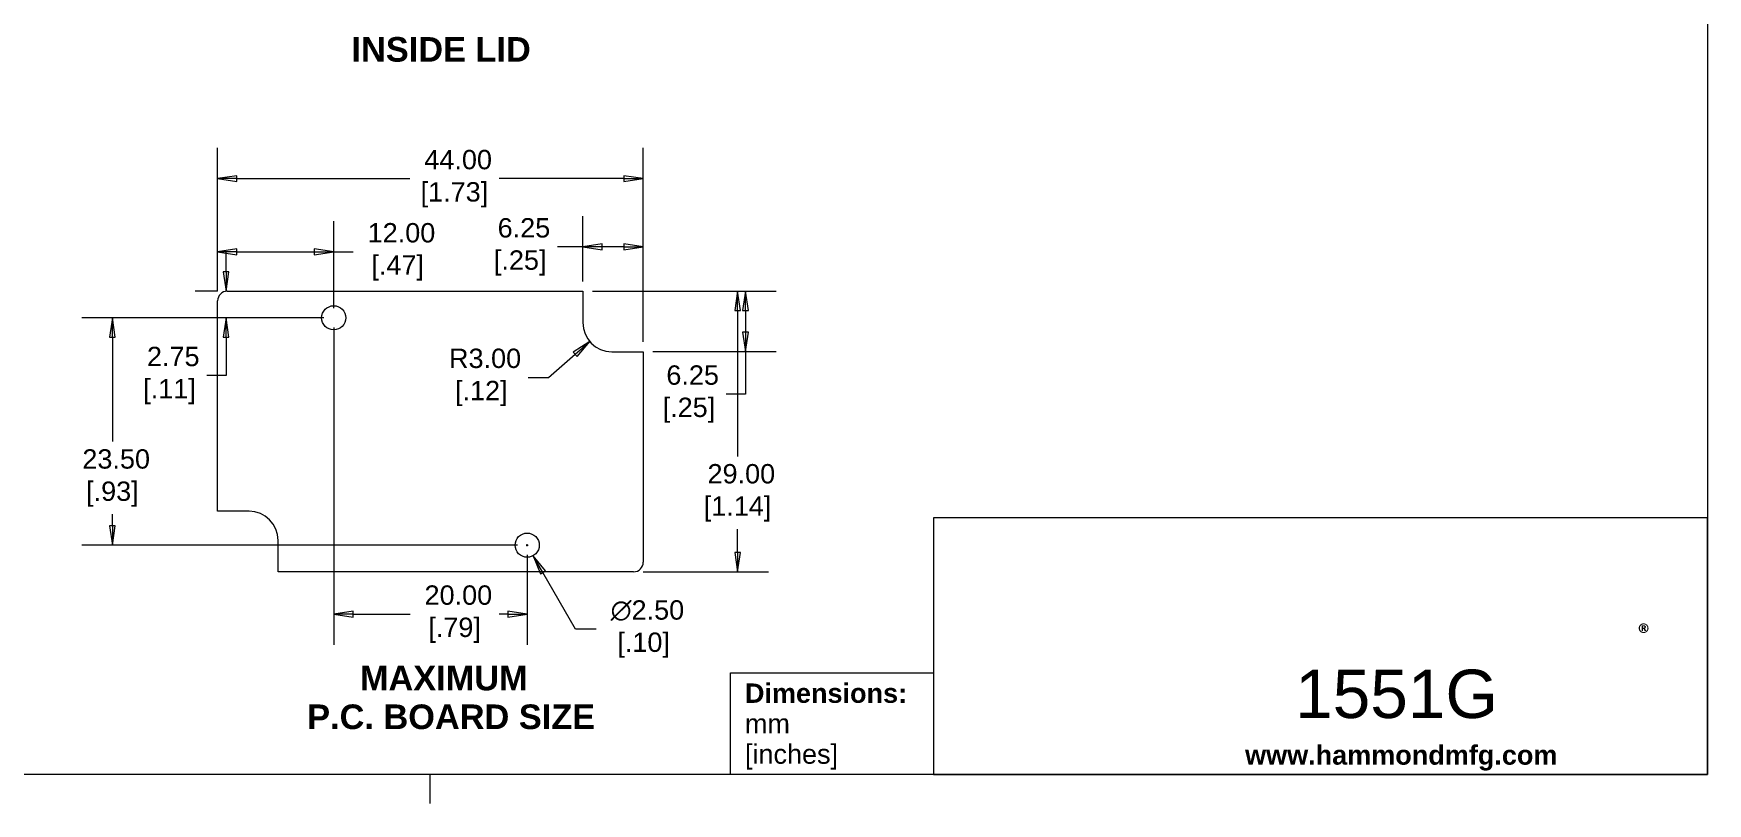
# Model space of a CAD drawing. Header units: millimetres. Extents: x 5 to 275, y 5 to 211.
# Drawn here: x 98.7 to 271.8, y 4.6 to 84.2 of the extents above; entities that cross this region are included whole.
import ezdxf

# ---------------------------------------------------------------- set-up
doc = ezdxf.new("R2010")
doc.units = ezdxf.units.MM
for name, color, linetype, lineweight in [('Dimension (ANSI)', 7, 'Continuous', 9), ('Sketch Geometry (ANSI)', 7, 'Continuous', 9), ('Symbol (ANSI)', 7, 'Continuous', 9), ('Visible (ANSI)', 7, 'Continuous', 9)]:
    doc.layers.add(name, color=color, linetype=linetype, lineweight=lineweight)
doc.styles.add('Label Text (ANSI)', font='arialbd.ttf')
doc.styles.add('Note Text (ANSI)', font='arial.ttf')
doc.styles.add('Text Style20', font='arial.ttf')
doc.dimstyles.new('Default - mm (ANSI)', dxfattribs={"dimtxt": 2, "dimasz": 2, "dimexe": 3.175, "dimexo": 1, "dimgap": 0.8, "dimtad": 0, "dimtih": 1, "dimtoh": 1, "dimrnd": 1e-08, "dimzin": 4, "dimdsep": 46, "dimtxsty": 'Note Text (ANSI)', "dimblk": 'Filled-1', "dimcen": 0.09, "dimdle": 10, "dimclrd": 256, "dimclre": 256, "dimclrt": 256, "dimadec": 1, "dimazin": 0, "dimtfac": 1.524, "dimtofl": 0, "dimtmove": 0, "dimatfit": 3, "dimfxl": 0, "dimtolj": 1, "dimtzin": 0, "dimlwd": -1, "dimlwe": -1, "dimarcsym": 0})

# ---------------------------------------------------------------- blocks, each defined once
blk = doc.blocks.new('Title Blocks HAMMOND')
at = {"layer": 'Sketch Geometry (ANSI)'}
for p, q in [((274.4, 31.5), (194.4, 31.5)), ((194.4, 31.5), (194.4, 5)), ((274.4, 5), (274.4, 31.5)), ((173.4, 5), (173.4, 15.5)), ((173.4, 15.5), (194.4, 15.5)), ((194.4, 15.5), (194.4, 5)), ((194.4, 5), (173.4, 5)), ((194.4, 5), (274.4, 5))]:
    blk.add_line(p, q, dxfattribs=at)
at = {"layer": 'Symbol (ANSI)', "insert": (267.22, 20.45), "char_height": 2, "attachment_point": 1, "style": 'Note Text (ANSI)'}
blk.add_mtext('\\fCalibri|b1|i0;\\H2.0000;®\\fCalibri|b1|i0;\\H21.7410;\\P', dxfattribs=at)
at = {"layer": 'Symbol (ANSI)', "insert": (174.9, 9.94), "char_height": 2, "width": 30.7233, "attachment_point": 4, "line_spacing_factor": 0.944221, "style": 'Note Text (ANSI)'}
blk.add_mtext('\\fArial|b1|i0;\\H2.0000;Dimensions:\\fArial|b0|i0;\\H2.0000;\\Pmm\\P[inches]', dxfattribs=at)
at = {"layer": 'Symbol (ANSI)', "insert": (226.6, 6.69), "char_height": 2, "width": 32.2927, "attachment_point": 4, "style": 'Note Text (ANSI)'}
blk.add_mtext('\\fArial|b1|i0;\\H2.0000;www.hammondmfg.com', dxfattribs=at)
at = {"layer": 'Symbol (ANSI)', "style": 'Text Style20'}
blk.add_attdef('<TITLE>_001', (231.77, 10.82), '', height=5, dxfattribs=at)
blk = doc.blocks.new('Borders Default Border')
at = {"layer": 'Sketch Geometry (ANSI)'}
blk.add_line((139.7, 7.62), (139.7, 4.6), dxfattribs=at)
at = {"layer": 'Sketch Geometry (ANSI)', "flags": 128}
blk.add_lwpolyline([(7.62, 7.62), (7.62, 208.28), (271.78, 208.28), (271.78, 7.62), (7.62, 7.62)], dxfattribs=at)
blk = doc.blocks.new('Filled-1')
at = {"color": 0}
for p, q in [((0, 0), (-1, 0.15)), ((-1, 0.15), (-1, -0.15)), ((-1, 0), (0, 0)), ((-1, -0.15), (0, 0))]:
    blk.add_line(p, q, dxfattribs=at)
at = {"color": 0, "flags": 128}
blk.add_lwpolyline([(-1, -0.15), (0, 0), (-1, 0.15), (-1, -0.15)], dxfattribs=at)
at = {"color": 0}
blk.add_solid([(-1, -0.15), (0, 0), (-1, 0.15), (-1, -0.15)], dxfattribs=at)
blk = doc.blocks.new('*D22')
at = {"layer": 'Defpoints', "color": 0, "transparency": 16777216}
for p in [(161.77, 69.19), (117.77, 56.56), (161.77, 51.31)]:
    blk.add_point(p, dxfattribs=at)
at = {"layer": 'Dimension (ANSI)', "transparency": 16777216}
for p, q in [((117.77, 57.56), (117.77, 72.37)), ((161.77, 52.31), (161.77, 72.37)), ((119.77, 69.19), (137.63, 69.19)), ((159.77, 69.19), (146.86, 69.19))]:
    blk.add_line(p, q, dxfattribs=at)
at = {"layer": 'Dimension (ANSI)', "transparency": 16777216, "xscale": 2, "yscale": 2, "zscale": 2, "rotation": 180}
blk.add_blockref('Filled-1', (117.77, 69.19), dxfattribs=at)
at = {"layer": 'Dimension (ANSI)', "transparency": 16777216, "xscale": 2, "yscale": 2, "zscale": 2}
blk.add_blockref('Filled-1', (161.77, 69.19), dxfattribs=at)
at = {"layer": 'Dimension (ANSI)', "transparency": 16777216, "insert": (142.25, 69.19), "char_height": 2, "attachment_point": 5, "style": 'Note Text (ANSI)'}
blk.add_mtext('\\A1; 44.00\\P[1.73]', dxfattribs=at)
blk = doc.blocks.new('*D23')
at = {"layer": 'Defpoints', "color": 0, "transparency": 16777216}
for p in [(161.77, 62.14), (155.52, 57.56), (161.77, 51.31)]:
    blk.add_point(p, dxfattribs=at)
at = {"layer": 'Dimension (ANSI)', "transparency": 16777216}
for p, q in [((155.52, 58.56), (155.52, 65.31)), ((161.77, 52.31), (161.77, 65.31)), ((155.52, 62.14), (152.9, 62.14)), ((159.77, 62.14), (157.52, 62.14))]:
    blk.add_line(p, q, dxfattribs=at)
at = {"layer": 'Dimension (ANSI)', "transparency": 16777216, "xscale": 2, "yscale": 2, "zscale": 2, "rotation": 180}
blk.add_blockref('Filled-1', (155.52, 62.14), dxfattribs=at)
at = {"layer": 'Dimension (ANSI)', "transparency": 16777216, "xscale": 2, "yscale": 2, "zscale": 2}
blk.add_blockref('Filled-1', (161.77, 62.14), dxfattribs=at)
at = {"layer": 'Dimension (ANSI)', "transparency": 16777216, "insert": (149.05, 62.14), "char_height": 2, "attachment_point": 5, "style": 'Note Text (ANSI)'}
blk.add_mtext('\\A1; 6.25\\P[.25]', dxfattribs=at)
blk = doc.blocks.new('*D24')
at = {"layer": 'Defpoints', "color": 0, "transparency": 16777216}
for p in [(155.52, 57.56), (161.77, 51.31), (172.34, 51.31)]:
    blk.add_point(p, dxfattribs=at)
at = {"layer": 'Dimension (ANSI)', "transparency": 16777216}
for p, q in [((156.52, 57.56), (175.52, 57.56)), ((172.34, 55.56), (172.34, 53.31)), ((162.77, 51.31), (175.52, 51.31)), ((172.34, 51.31), (172.34, 46.92)), ((172.34, 46.92), (170.34, 46.92))]:
    blk.add_line(p, q, dxfattribs=at)
at = {"layer": 'Dimension (ANSI)', "transparency": 16777216, "xscale": 2, "yscale": 2, "zscale": 2}
for p, rotation in [((172.34, 57.56), 90), ((172.34, 51.31), 270)]:
    blk.add_blockref('Filled-1', p, dxfattribs=dict(at, rotation=rotation))
at = {"layer": 'Dimension (ANSI)', "transparency": 16777216, "insert": (166.49, 46.92), "char_height": 2, "attachment_point": 5, "style": 'Note Text (ANSI)'}
blk.add_mtext('\\A1; 6.25\\P[.25]', dxfattribs=at)
blk = doc.blocks.new('*D25')
at = {"layer": 'Defpoints', "color": 0, "transparency": 16777216}
for p in [(155.52, 57.56), (160.77, 28.56), (171.52, 28.56)]:
    blk.add_point(p, dxfattribs=at)
at = {"layer": 'Dimension (ANSI)', "transparency": 16777216}
for p, q in [((156.52, 57.56), (174.7, 57.56)), ((171.52, 55.56), (171.52, 40.47)), ((171.52, 30.56), (171.52, 32.97)), ((161.77, 28.56), (174.7, 28.56))]:
    blk.add_line(p, q, dxfattribs=at)
at = {"layer": 'Dimension (ANSI)', "transparency": 16777216, "xscale": 2, "yscale": 2, "zscale": 2}
for p, rotation in [((171.52, 57.56), 90), ((171.52, 28.56), 270)]:
    blk.add_blockref('Filled-1', p, dxfattribs=dict(at, rotation=rotation))
at = {"layer": 'Dimension (ANSI)', "transparency": 16777216, "insert": (171.52, 36.72), "char_height": 2, "attachment_point": 5, "style": 'Note Text (ANSI)'}
blk.add_mtext('\\A1; 29.00\\P[1.14]', dxfattribs=at)
blk = doc.blocks.new('*D26')
at = {"layer": 'Defpoints', "color": 0, "transparency": 16777216}
for p in [(129.77, 54.81), (149.77, 31.31), (149.77, 24.18)]:
    blk.add_point(p, dxfattribs=at)
at = {"layer": 'Dimension (ANSI)', "transparency": 16777216}
for p, q in [((129.77, 53.81), (129.77, 21)), ((149.77, 30.31), (149.77, 21)), ((131.77, 24.18), (137.66, 24.18)), ((147.77, 24.18), (146.89, 24.18))]:
    blk.add_line(p, q, dxfattribs=at)
at = {"layer": 'Dimension (ANSI)', "transparency": 16777216, "xscale": 2, "yscale": 2, "zscale": 2, "rotation": 180}
blk.add_blockref('Filled-1', (129.77, 24.18), dxfattribs=at)
at = {"layer": 'Dimension (ANSI)', "transparency": 16777216, "xscale": 2, "yscale": 2, "zscale": 2}
blk.add_blockref('Filled-1', (149.77, 24.18), dxfattribs=at)
at = {"layer": 'Dimension (ANSI)', "transparency": 16777216, "insert": (142.27, 24.18), "char_height": 2, "attachment_point": 5, "style": 'Note Text (ANSI)'}
blk.add_mtext('\\A1; 20.00\\P[.79]', dxfattribs=at)
blk = doc.blocks.new('*D27')
at = {"layer": 'Defpoints', "color": 0, "transparency": 16777216}
for p in [(106.9, 54.81), (129.77, 54.81), (149.77, 31.31)]:
    blk.add_point(p, dxfattribs=at)
at = {"layer": 'Dimension (ANSI)', "transparency": 16777216}
for p, q in [((128.77, 54.81), (103.73, 54.81)), ((106.9, 52.81), (106.9, 42.01)), ((106.9, 33.31), (106.9, 34.5)), ((148.77, 31.31), (103.73, 31.31))]:
    blk.add_line(p, q, dxfattribs=at)
at = {"layer": 'Dimension (ANSI)', "transparency": 16777216, "xscale": 2, "yscale": 2, "zscale": 2}
for p, rotation in [((106.9, 54.81), 90), ((106.9, 31.31), 270)]:
    blk.add_blockref('Filled-1', p, dxfattribs=dict(at, rotation=rotation))
at = {"layer": 'Dimension (ANSI)', "transparency": 16777216, "insert": (106.9, 38.25), "char_height": 2, "attachment_point": 5, "style": 'Note Text (ANSI)'}
blk.add_mtext('\\A1; 23.50\\P[.93]', dxfattribs=at)
blk = doc.blocks.new('*D28')
at = {"layer": 'Defpoints', "color": 0, "transparency": 16777216}
for p in [(149.15, 32.39), (150.4, 30.22)]:
    blk.add_point(p, dxfattribs=at)
at = {"layer": 'Dimension (ANSI)', "transparency": 16777216}
for p, q in [((149.68, 31.31), (149.86, 31.31)), ((149.77, 31.22), (149.77, 31.4)), ((154.77, 22.64), (151.4, 28.49)), ((156.89, 22.64), (154.77, 22.64))]:
    blk.add_line(p, q, dxfattribs=at)
at = {"layer": 'Dimension (ANSI)', "transparency": 16777216, "xscale": 2, "yscale": 2, "zscale": 2, "rotation": 120.0000000000143}
blk.add_blockref('Filled-1', (150.4, 30.22), dxfattribs=at)
at = {"layer": 'Dimension (ANSI)', "transparency": 16777216, "insert": (161.81, 22.64), "char_height": 2, "attachment_point": 5, "style": 'Note Text (ANSI)'}
blk.add_mtext('\\A1; ∅2.50\\P[.10]', dxfattribs=at)
blk = doc.blocks.new('*D29')
at = {"layer": 'Defpoints', "color": 0, "transparency": 16777216}
for p in [(158.52, 54.31), (156.25, 52.35)]:
    blk.add_point(p, dxfattribs=at)
at = {"layer": 'Dimension (ANSI)', "transparency": 16777216}
for p, q in [((151.96, 48.65), (154.74, 51.04)), ((149.88, 48.65), (151.96, 48.65))]:
    blk.add_line(p, q, dxfattribs=at)
at = {"layer": 'Dimension (ANSI)', "transparency": 16777216, "xscale": 2, "yscale": 2, "zscale": 2, "rotation": 40.76258140446639}
blk.add_blockref('Filled-1', (156.25, 52.35), dxfattribs=at)
at = {"layer": 'Dimension (ANSI)', "transparency": 16777216, "insert": (145.03, 48.65), "char_height": 2, "attachment_point": 5, "style": 'Note Text (ANSI)'}
blk.add_mtext('\\A1; R3.00\\P[.12]', dxfattribs=at)
blk = doc.blocks.new('*D43')
at = {"layer": 'Defpoints', "color": 0, "transparency": 16777216}
for p in [(117.77, 61.63), (117.77, 56.56), (129.77, 54.81)]:
    blk.add_point(p, dxfattribs=at)
at = {"layer": 'Dimension (ANSI)', "transparency": 16777216}
for p, q in [((117.77, 57.56), (117.77, 64.8)), ((129.77, 55.81), (129.77, 64.8)), ((119.77, 61.63), (127.77, 61.63)), ((129.77, 61.63), (131.77, 61.63))]:
    blk.add_line(p, q, dxfattribs=at)
at = {"layer": 'Dimension (ANSI)', "transparency": 16777216, "xscale": 2, "yscale": 2, "zscale": 2, "rotation": 180}
blk.add_blockref('Filled-1', (117.77, 61.63), dxfattribs=at)
at = {"layer": 'Dimension (ANSI)', "transparency": 16777216, "xscale": 2, "yscale": 2, "zscale": 2}
blk.add_blockref('Filled-1', (129.77, 61.63), dxfattribs=at)
at = {"layer": 'Dimension (ANSI)', "transparency": 16777216, "insert": (136.39, 61.63), "char_height": 2, "attachment_point": 5, "style": 'Note Text (ANSI)'}
blk.add_mtext('\\A1; 12.00\\P[.47]', dxfattribs=at)
blk = doc.blocks.new('*D44')
at = {"layer": 'Defpoints', "color": 0, "transparency": 16777216}
for p in [(118.77, 57.56), (118.65, 54.81), (129.77, 54.81)]:
    blk.add_point(p, dxfattribs=at)
at = {"layer": 'Dimension (ANSI)', "transparency": 16777216}
for p, q in [((118.65, 59.56), (118.65, 61.56)), ((117.77, 57.56), (115.47, 57.56)), ((128.77, 54.81), (115.47, 54.81)), ((118.65, 52.81), (118.65, 48.84)), ((118.65, 48.84), (116.65, 48.84))]:
    blk.add_line(p, q, dxfattribs=at)
at = {"layer": 'Dimension (ANSI)', "transparency": 16777216, "xscale": 2, "yscale": 2, "zscale": 2}
for p, rotation in [((118.65, 57.56), 270), ((118.65, 54.81), 90)]:
    blk.add_blockref('Filled-1', p, dxfattribs=dict(at, rotation=rotation))
at = {"layer": 'Dimension (ANSI)', "transparency": 16777216, "insert": (112.8, 48.84), "char_height": 2, "attachment_point": 5, "style": 'Note Text (ANSI)'}
blk.add_mtext('\\A1; 2.75\\P[.11]', dxfattribs=at)

msp = doc.modelspace()

# ---------------------------------------------------------------- linework, layer by layer
at = {"layer": 'Visible (ANSI)'}
for p, q in [((118.774, 57.555), (155.524, 57.555)), ((155.524, 57.555), (155.524, 54.305)), ((117.774, 34.805), (117.774, 56.555)), ((158.524, 51.305), (161.774, 51.305)), ((161.774, 51.305), (161.774, 29.555)), ((121.024, 34.805), (117.774, 34.805)), ((124.024, 28.555), (124.024, 31.805)), ((160.774, 28.555), (124.024, 28.555))]:
    msp.add_line(p, q, dxfattribs=at)
for centre in [(129.774, 54.805), (149.774, 31.305)]:
    msp.add_circle(centre, 1.25, dxfattribs=at)
for centre, radius, start, end in [((118.774, 56.555), 1, 90, 180), ((158.524, 54.305), 3, 180, 270), ((121.024, 31.805), 3, 0, 90), ((160.774, 29.555), 1, 270, 0)]:
    msp.add_arc(centre, radius, start, end, dxfattribs=at)

# ---------------------------------------------------------------- block references
msp.add_blockref('Borders Default Border', (0, 0))
msp.add_blockref('Title Blocks HAMMOND', (-2.62, 2.62)).add_auto_attribs({'<TITLE>_001': '1551G'})

# ---------------------------------------------------------------- texts
at = {"layer": 'Symbol (ANSI)', "char_height": 2.54, "attachment_point": 7, "style": 'Label Text (ANSI)'}
for s, insert in [('INSIDE LID', (131.614, 81.245)), ('MAXIMUM ', (132.48, 16.263)), ('P.C. BOARD SIZE', (127.031, 12.264))]:
    msp.add_mtext(s, dxfattribs=dict(at, insert=insert))

# ---------------------------------------------------------------- dimensions: what is measured, and where the dimension line sits
at = {"layer": 'Dimension (ANSI)'}
for base, p1, p2, text, override, picture, middle in [((161.774, 69.193), (117.774, 56.555), (161.774, 51.305), ' <>\\X[1.73]', {"dimgap": 0.8, "dimtih": 0, "dimtoh": 0, "dimdec": 2, "dimpost": '\\X', "dimtol": 0, "dimlim": 0, "dimtp": 0, "dimtm": 0, "dimtdec": 2, "dimatfit": 1}, '*D22', (142.248, 69.193)), ((117.774, 61.63), (129.774, 54.805), (117.774, 56.555), ' <>\\X[.47]', {"dimgap": 0.8, "dimtih": 0, "dimtoh": 0, "dimdec": 2, "dimpost": '\\X', "dimtol": 0, "dimlim": 0, "dimtp": 0, "dimtm": 0, "dimtdec": 2, "dimatfit": 2}, '*D43', (136.391, 61.63))]:
    dim = msp.add_linear_dim(base=base, p1=p1, p2=p2, text=text, dimstyle='Default - mm (ANSI)', override=override, dxfattribs=at)
    dim.commit()
    dim.dimension.update_dxf_attribs({"geometry": picture, "text_midpoint": middle, "dimtype": 160})
for base, p1, p2, angle, text, override, picture, middle in [((161.774, 62.137), (155.524, 57.555), (161.774, 51.305), 180, ' <>\\X[.25]', {"dimgap": 0.8, "dimtih": 0, "dimtoh": 0, "dimdec": 2, "dimpost": '\\X', "dimtol": 0, "dimlim": 0, "dimtp": 0, "dimtm": 0, "dimtdec": 2, "dimatfit": 2}, '*D23', (149.047, 62.137)), ((118.65, 54.805), (118.774, 57.555), (129.774, 54.805), 270, ' <>\\X[.11]', {"dimgap": 0.8, "dimdec": 2, "dimpost": '\\X', "dimtol": 0, "dimlim": 0, "dimtp": 0, "dimtm": 0, "dimtdec": 2, "dimatfit": 1}, '*D44', (112.799, 48.841)), ((172.343, 51.305), (155.524, 57.555), (161.774, 51.305), 270, ' <>\\X[.25]', {"dimgap": 0.8, "dimdec": 2, "dimpost": '\\X', "dimtol": 0, "dimlim": 0, "dimtp": 0, "dimtm": 0, "dimtdec": 2, "dimatfit": 2}, '*D24', (166.492, 46.92)), ((171.524, 28.555), (155.524, 57.555), (160.774, 28.555), 270, ' <>\\X[1.14]', {"dimgap": 0.8, "dimdec": 2, "dimpost": '\\X', "dimtol": 0, "dimlim": 0, "dimtp": 0, "dimtm": 0, "dimtdec": 2, "dimatfit": 1}, '*D25', (171.524, 36.718)), ((106.903, 54.805), (149.774, 31.305), (129.774, 54.805), 90, ' <>\\X[.93]', {"dimgap": 0.8, "dimdec": 2, "dimpost": '\\X', "dimtol": 0, "dimlim": 0, "dimtp": 0, "dimtm": 0, "dimtdec": 2, "dimatfit": 1}, '*D27', (106.903, 38.253)), ((149.774, 24.175), (129.774, 54.805), (149.774, 31.305), 180, ' <>\\X[.79]', {"dimgap": 0.8, "dimtih": 0, "dimtoh": 0, "dimdec": 2, "dimpost": '\\X', "dimtol": 0, "dimlim": 0, "dimtp": 0, "dimtm": 0, "dimtdec": 2, "dimatfit": 1}, '*D26', (142.274, 24.175))]:
    dim = msp.add_linear_dim(base=base, p1=p1, p2=p2, angle=angle, text=text, dimstyle='Default - mm (ANSI)', override=override, dxfattribs=at)
    dim.commit()
    dim.dimension.update_dxf_attribs({"geometry": picture, "text_midpoint": middle, "dimtype": 160})
dim = msp.add_radius_dim(center=(158.524, 54.305), mpoint=(156.251, 52.347), text=' <>\\X[.12]', dimstyle='Default - mm (ANSI)', override={"dimgap": 0.8, "dimdec": 2, "dimpost": '\\X', "dimcen": 0, "dimtol": 0, "dimlim": 0, "dimtp": 0, "dimtm": 0, "dimtdec": 2}, dxfattribs=at)
dim.commit()
dim.dimension.update_dxf_attribs({"geometry": '*D29', "text_midpoint": (145.033, 48.648), "dimtype": 164})
dim = msp.add_diameter_dim_2p(p1=(149.149, 32.388), p2=(150.399, 30.223), text=' <>\\X[.10]', dimstyle='Default - mm (ANSI)', override={"dimgap": 0.8, "dimdec": 2, "dimlfac": 1, "dimpost": '\\X', "dimtol": 0, "dimlim": 0, "dimtp": 0, "dimtm": 0, "dimtdec": 2}, dxfattribs=at)
dim.commit()
dim.dimension.update_dxf_attribs({"geometry": '*D28', "text_midpoint": (161.813, 22.644), "dimtype": 163})

doc.saveas('drawing.dxf')
